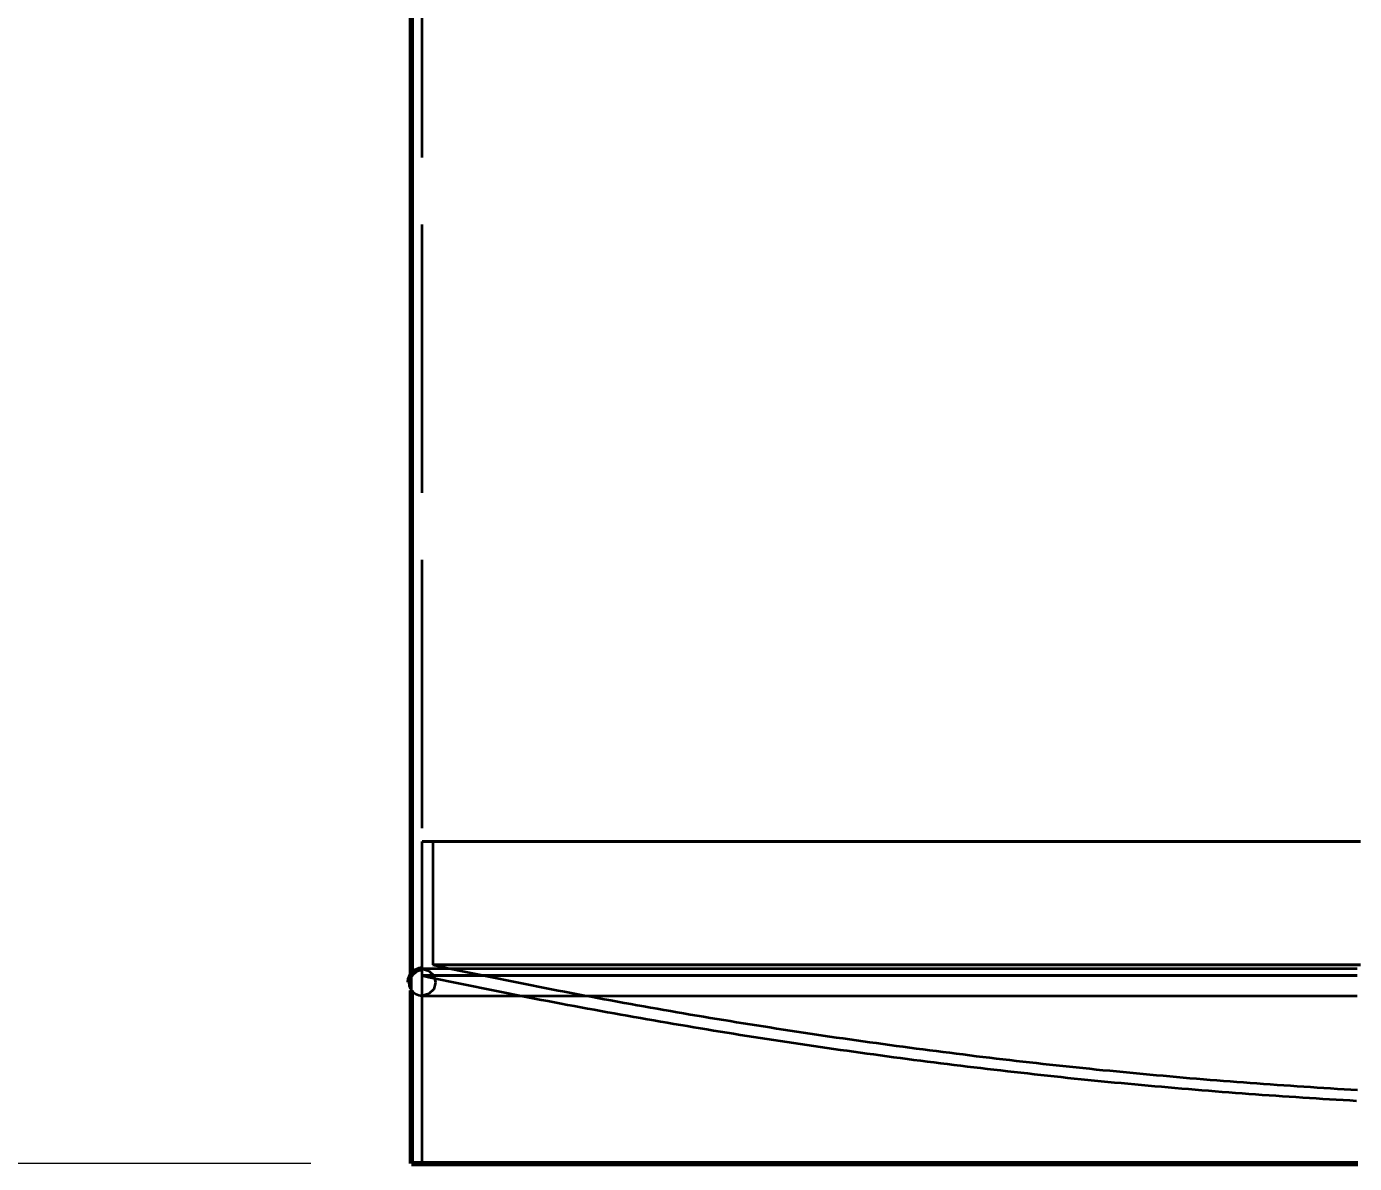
# Model space of a CAD drawing. Header units: millimetres. Extents: x 0 to 2208, y 0 to 420.
# Drawn here: x 79.28 to 99.06, y 123.34 to 140.29 of the extents above; entities that cross this region are included whole.
import ezdxf

# ---------------------------------------------------------------- set-up
doc = ezdxf.new("R2010")
doc.units = ezdxf.units.MM
doc.linetypes.add('IRAM-E-TRAZOS', pattern=[5, 4, -1])
for name, color, linetype, lineweight in [('01-VISIBLE', 7, 'CONTINUOUS', 70), ('02-OCULTA', 4, 'IRAM-E-TRAZOS', 35), ('04-COTA', 3, 'CONTINUOUS', 18)]:
    doc.layers.add(name, color=color, linetype=linetype, lineweight=lineweight)
doc.styles.add('ISO3098', font='isocpeur.ttf')
doc.dimstyles.new('FLAMA-IRAM', dxfattribs={"dimtxt": 3.5, "dimasz": 3.5, "dimexe": 2, "dimexo": 1.5, "dimgap": 1, "dimtad": 1, "dimdec": 1, "dimtxsty": 'ISO3098', "dimblk": 'IRAM_FLECHA', "dimblk1": 'IRAM_FLECHA', "dimblk2": 'IRAM_FLECHA', "dimcen": 2.5, "dimclrd": 256, "dimclre": 256, "dimclrt": 256, "dimazin": 3, "dimtfac": 1, "dimtmove": 0, "dimatfit": 3, "dimlwd": 18, "dimlwe": 18})

# ---------------------------------------------------------------- blocks, each defined once
blk = doc.blocks.new('IRAM_FLECHA')
blk.add_solid([(0, 0), (-1, 0.125), (-1, -0.125)])

msp = doc.modelspace()

# ---------------------------------------------------------------- linework, layer by layer
at = {"layer": '01-VISIBLE'}
for p, q in [((85.013, 126.155), (85.013, 145.702)), ((85.013, 123.335), (85.013, 125.915))]:
    msp.add_line(p, q, dxfattribs=at)
for points in [[(85.173, 126.235), (85.121, 126.228), (85.073, 126.208), (85.032, 126.177), (85, 126.135), (84.98, 126.087), (84.973, 126.035)], [(85.013, 123.335), (85.113, 123.335), (85.213, 123.335), (85.313, 123.335), (85.413, 123.335), (85.513, 123.335), (85.613, 123.335), (85.713, 123.335), (85.813, 123.335), (85.913, 123.335), (86.013, 123.335), (86.113, 123.335), (86.213, 123.335), (86.313, 123.335), (86.413, 123.335), (86.513, 123.335), (86.613, 123.335), (86.713, 123.335), (86.813, 123.335), (86.913, 123.335), (87.013, 123.335), (87.113, 123.335), (87.213, 123.335), (87.313, 123.335), (87.413, 123.335), (87.513, 123.335), (87.613, 123.335), (87.713, 123.335), (87.813, 123.335), (87.913, 123.335), (88.013, 123.335), (88.113, 123.335), (88.213, 123.335), (88.313, 123.335), (88.413, 123.335), (88.513, 123.335), (88.613, 123.335), (88.713, 123.335), (88.813, 123.335), (88.913, 123.335), (89.013, 123.335), (89.113, 123.335), (89.213, 123.335), (89.313, 123.335), (89.413, 123.335), (89.513, 123.335), (89.613, 123.335), (89.713, 123.335), (89.813, 123.335), (89.913, 123.335), (90.013, 123.335), (90.113, 123.335), (90.213, 123.335), (90.313, 123.335), (90.413, 123.335), (90.513, 123.335), (90.613, 123.335), (90.713, 123.335), (90.813, 123.335), (90.913, 123.335), (91.013, 123.335), (91.113, 123.335), (91.213, 123.335), (91.313, 123.335), (91.413, 123.335), (91.513, 123.335), (91.613, 123.335), (91.713, 123.335), (91.813, 123.335), (91.913, 123.335), (92.013, 123.335), (92.113, 123.335), (92.213, 123.335), (92.313, 123.335), (92.413, 123.335), (92.513, 123.335), (92.613, 123.335), (92.713, 123.335), (92.813, 123.335), (92.913, 123.335), (93.013, 123.335), (93.113, 123.335), (93.213, 123.335), (93.313, 123.335), (93.413, 123.335), (93.513, 123.335), (93.613, 123.335), (93.713, 123.335), (93.813, 123.335), (93.913, 123.335), (94.013, 123.335), (94.113, 123.335), (94.213, 123.335), (94.313, 123.335), (94.413, 123.335), (94.513, 123.335), (94.613, 123.335), (94.713, 123.335), (94.813, 123.335), (94.913, 123.335), (95.013, 123.335), (95.113, 123.335), (95.213, 123.335), (95.313, 123.335), (95.413, 123.335), (95.513, 123.335), (95.613, 123.335), (95.713, 123.335), (95.813, 123.335), (95.913, 123.335), (96.013, 123.335), (96.113, 123.335), (96.213, 123.335), (96.313, 123.335), (96.413, 123.335), (96.513, 123.335), (96.613, 123.335), (96.713, 123.335), (96.813, 123.335), (96.913, 123.335), (97.013, 123.335), (97.113, 123.335), (97.213, 123.335), (97.313, 123.335), (97.413, 123.335), (97.513, 123.335), (97.613, 123.335), (97.713, 123.335), (97.813, 123.335), (97.913, 123.335), (98.013, 123.335), (98.113, 123.335), (98.213, 123.335), (98.313, 123.335), (98.413, 123.335), (98.513, 123.335), (98.613, 123.335), (98.713, 123.335), (98.813, 123.335), (98.913, 123.335), (99.013, 123.335), (99.113, 123.335)]]:
    msp.add_lwpolyline(points, dxfattribs=at)
at = {"layer": '02-OCULTA'}
for p, q in [((85.173, 123.335), (85.173, 217.535)), ((85.173, 126.135), (85.173, 128.135)), ((85.333, 128.135), (85.333, 126.295)), ((85.013, 125.915), (85.013, 126.155))]:
    msp.add_line(p, q, dxfattribs=at)
for points in [[(99.103, 128.135), (99.002, 128.135), (98.902, 128.135), (98.802, 128.135), (98.702, 128.135), (98.602, 128.135), (98.501, 128.135), (98.401, 128.135), (98.301, 128.135), (98.201, 128.135), (98.1, 128.135), (98, 128.135), (97.9, 128.135), (97.8, 128.135), (97.7, 128.135), (97.599, 128.135), (97.499, 128.135), (97.399, 128.135), (97.299, 128.135), (97.199, 128.135), (97.098, 128.135), (96.998, 128.135), (96.898, 128.135), (96.798, 128.135), (96.697, 128.135), (96.597, 128.135), (96.497, 128.135), (96.397, 128.135), (96.297, 128.135), (96.196, 128.135), (96.096, 128.135), (95.996, 128.135), (95.896, 128.135), (95.796, 128.135), (95.695, 128.135), (95.595, 128.135), (95.495, 128.135), (95.395, 128.135), (95.294, 128.135), (95.194, 128.135), (95.094, 128.135), (94.994, 128.135), (94.894, 128.135), (94.793, 128.135), (94.693, 128.135), (94.593, 128.135), (94.493, 128.135), (94.393, 128.135), (94.292, 128.135), (94.192, 128.135), (94.092, 128.135), (93.992, 128.135), (93.892, 128.135), (93.791, 128.135), (93.691, 128.135), (93.591, 128.135), (93.491, 128.135), (93.39, 128.135), (93.29, 128.135), (93.19, 128.135), (93.09, 128.135), (92.99, 128.135), (92.889, 128.135), (92.789, 128.135), (92.689, 128.135), (92.589, 128.135), (92.489, 128.135), (92.388, 128.135), (92.288, 128.135), (92.188, 128.135), (92.088, 128.135), (91.987, 128.135), (91.887, 128.135), (91.787, 128.135), (91.687, 128.135), (91.587, 128.135), (91.486, 128.135), (91.386, 128.135), (91.286, 128.135), (91.186, 128.135), (91.086, 128.135), (90.985, 128.135), (90.885, 128.135), (90.785, 128.135), (90.685, 128.135), (90.584, 128.135), (90.484, 128.135), (90.384, 128.135), (90.284, 128.135), (90.184, 128.135), (90.083, 128.135), (89.983, 128.135), (89.883, 128.135), (89.783, 128.135), (89.683, 128.135), (89.582, 128.135), (89.482, 128.135), (89.382, 128.135), (89.282, 128.135), (89.182, 128.135), (89.081, 128.135), (88.981, 128.135), (88.881, 128.135), (88.781, 128.135), (88.68, 128.135), (88.58, 128.135), (88.48, 128.135), (88.38, 128.135), (88.28, 128.135), (88.179, 128.135), (88.079, 128.135), (87.979, 128.135), (87.879, 128.135), (87.779, 128.135), (87.678, 128.135), (87.578, 128.135), (87.478, 128.135), (87.378, 128.135), (87.277, 128.135), (87.177, 128.135), (87.077, 128.135), (86.977, 128.135), (86.877, 128.135), (86.776, 128.135), (86.676, 128.135), (86.576, 128.135), (86.476, 128.135), (86.376, 128.135), (86.275, 128.135), (86.175, 128.135), (86.075, 128.135), (85.975, 128.135), (85.874, 128.135), (85.774, 128.135), (85.674, 128.135), (85.574, 128.135), (85.474, 128.135), (85.373, 128.135), (85.273, 128.135), (85.173, 128.135)], [(85.173, 128.135), (85.273, 128.135), (85.373, 128.135), (85.474, 128.135), (85.574, 128.135), (85.674, 128.135), (85.774, 128.135), (85.874, 128.135), (85.975, 128.135), (86.075, 128.135), (86.175, 128.135), (86.275, 128.135), (86.376, 128.135), (86.476, 128.135), (86.576, 128.135), (86.676, 128.135), (86.776, 128.135), (86.877, 128.135), (86.977, 128.135), (87.077, 128.135), (87.177, 128.135), (87.277, 128.135), (87.378, 128.135), (87.478, 128.135), (87.578, 128.135), (87.678, 128.135), (87.779, 128.135), (87.879, 128.135), (87.979, 128.135), (88.079, 128.135), (88.179, 128.135), (88.28, 128.135), (88.38, 128.135), (88.48, 128.135), (88.58, 128.135), (88.68, 128.135), (88.781, 128.135), (88.881, 128.135), (88.981, 128.135), (89.081, 128.135), (89.182, 128.135), (89.282, 128.135), (89.382, 128.135), (89.482, 128.135), (89.582, 128.135), (89.683, 128.135), (89.783, 128.135), (89.883, 128.135), (89.983, 128.135), (90.083, 128.135), (90.184, 128.135), (90.284, 128.135), (90.384, 128.135), (90.484, 128.135), (90.584, 128.135), (90.685, 128.135), (90.785, 128.135), (90.885, 128.135), (90.985, 128.135), (91.086, 128.135), (91.186, 128.135), (91.286, 128.135), (91.386, 128.135), (91.486, 128.135), (91.587, 128.135), (91.687, 128.135), (91.787, 128.135), (91.887, 128.135), (91.987, 128.135), (92.088, 128.135), (92.188, 128.135), (92.288, 128.135), (92.388, 128.135), (92.489, 128.135), (92.589, 128.135), (92.689, 128.135), (92.789, 128.135), (92.889, 128.135), (92.99, 128.135), (93.09, 128.135), (93.19, 128.135), (93.29, 128.135), (93.39, 128.135), (93.491, 128.135), (93.591, 128.135), (93.691, 128.135), (93.791, 128.135), (93.892, 128.135), (93.992, 128.135), (94.092, 128.135), (94.192, 128.135), (94.292, 128.135), (94.393, 128.135), (94.493, 128.135), (94.593, 128.135), (94.693, 128.135), (94.793, 128.135), (94.894, 128.135), (94.994, 128.135), (95.094, 128.135), (95.194, 128.135), (95.294, 128.135), (95.395, 128.135), (95.495, 128.135), (95.595, 128.135), (95.695, 128.135), (95.796, 128.135), (95.896, 128.135), (95.996, 128.135), (96.096, 128.135), (96.196, 128.135), (96.297, 128.135), (96.397, 128.135), (96.497, 128.135), (96.597, 128.135), (96.697, 128.135), (96.798, 128.135), (96.898, 128.135), (96.998, 128.135), (97.098, 128.135), (97.199, 128.135), (97.299, 128.135), (97.399, 128.135), (97.499, 128.135), (97.599, 128.135), (97.7, 128.135), (97.8, 128.135), (97.9, 128.135), (98, 128.135), (98.1, 128.135), (98.201, 128.135), (98.301, 128.135), (98.401, 128.135), (98.501, 128.135), (98.602, 128.135), (98.702, 128.135), (98.802, 128.135), (98.902, 128.135), (99.002, 128.135), (99.103, 128.135)], [(99.155, 128.135), (99.055, 128.135), (98.955, 128.135), (98.855, 128.135), (98.755, 128.135), (98.654, 128.135), (98.554, 128.135), (98.454, 128.135), (98.354, 128.135), (98.254, 128.135), (98.154, 128.135), (98.053, 128.135), (97.953, 128.135), (97.853, 128.135), (97.753, 128.135), (97.653, 128.135), (97.553, 128.135), (97.452, 128.135), (97.352, 128.135), (97.252, 128.135), (97.152, 128.135), (97.052, 128.135), (96.952, 128.135), (96.851, 128.135), (96.751, 128.135), (96.651, 128.135), (96.551, 128.135), (96.451, 128.135), (96.351, 128.135), (96.251, 128.135), (96.15, 128.135), (96.05, 128.135), (95.95, 128.135), (95.85, 128.135), (95.75, 128.135), (95.65, 128.135), (95.549, 128.135), (95.449, 128.135), (95.349, 128.135), (95.249, 128.135), (95.149, 128.135), (95.049, 128.135), (94.948, 128.135), (94.848, 128.135), (94.748, 128.135), (94.648, 128.135), (94.548, 128.135), (94.448, 128.135), (94.347, 128.135), (94.247, 128.135), (94.147, 128.135), (94.047, 128.135), (93.947, 128.135), (93.847, 128.135), (93.747, 128.135), (93.646, 128.135), (93.546, 128.135), (93.446, 128.135), (93.346, 128.135), (93.246, 128.135), (93.146, 128.135), (93.045, 128.135), (92.945, 128.135), (92.845, 128.135), (92.745, 128.135), (92.645, 128.135), (92.545, 128.135), (92.444, 128.135), (92.344, 128.135), (92.244, 128.135), (92.144, 128.135), (92.044, 128.135), (91.944, 128.135), (91.843, 128.135), (91.743, 128.135), (91.643, 128.135), (91.543, 128.135), (91.443, 128.135), (91.343, 128.135), (91.242, 128.135), (91.142, 128.135), (91.042, 128.135), (90.942, 128.135), (90.842, 128.135), (90.742, 128.135), (90.642, 128.135), (90.541, 128.135), (90.441, 128.135), (90.341, 128.135), (90.241, 128.135), (90.141, 128.135), (90.041, 128.135), (89.94, 128.135), (89.84, 128.135), (89.74, 128.135), (89.64, 128.135), (89.54, 128.135), (89.44, 128.135), (89.339, 128.135), (89.239, 128.135), (89.139, 128.135), (89.039, 128.135), (88.939, 128.135), (88.839, 128.135), (88.738, 128.135), (88.638, 128.135), (88.538, 128.135), (88.438, 128.135), (88.338, 128.135), (88.238, 128.135), (88.138, 128.135), (88.037, 128.135), (87.937, 128.135), (87.837, 128.135), (87.737, 128.135), (87.637, 128.135), (87.537, 128.135), (87.436, 128.135), (87.336, 128.135), (87.236, 128.135), (87.136, 128.135), (87.036, 128.135), (86.936, 128.135), (86.835, 128.135), (86.735, 128.135), (86.635, 128.135), (86.535, 128.135), (86.435, 128.135), (86.335, 128.135), (86.234, 128.135), (86.134, 128.135), (86.034, 128.135), (85.934, 128.135), (85.834, 128.135), (85.734, 128.135), (85.633, 128.135), (85.533, 128.135), (85.433, 128.135), (85.333, 128.135)], [(85.333, 128.135), (85.433, 128.135), (85.533, 128.135), (85.633, 128.135), (85.734, 128.135), (85.834, 128.135), (85.934, 128.135), (86.034, 128.135), (86.134, 128.135), (86.234, 128.135), (86.335, 128.135), (86.435, 128.135), (86.535, 128.135), (86.635, 128.135), (86.735, 128.135), (86.835, 128.135), (86.936, 128.135), (87.036, 128.135), (87.136, 128.135), (87.236, 128.135), (87.336, 128.135), (87.436, 128.135), (87.537, 128.135), (87.637, 128.135), (87.737, 128.135), (87.837, 128.135), (87.937, 128.135), (88.037, 128.135), (88.138, 128.135), (88.238, 128.135), (88.338, 128.135), (88.438, 128.135), (88.538, 128.135), (88.638, 128.135), (88.738, 128.135), (88.839, 128.135), (88.939, 128.135), (89.039, 128.135), (89.139, 128.135), (89.239, 128.135), (89.339, 128.135), (89.44, 128.135), (89.54, 128.135), (89.64, 128.135), (89.74, 128.135), (89.84, 128.135), (89.94, 128.135), (90.041, 128.135), (90.141, 128.135), (90.241, 128.135), (90.341, 128.135), (90.441, 128.135), (90.541, 128.135), (90.642, 128.135), (90.742, 128.135), (90.842, 128.135), (90.942, 128.135), (91.042, 128.135), (91.142, 128.135), (91.242, 128.135), (91.343, 128.135), (91.443, 128.135), (91.543, 128.135), (91.643, 128.135), (91.743, 128.135), (91.843, 128.135), (91.944, 128.135), (92.044, 128.135), (92.144, 128.135), (92.244, 128.135), (92.344, 128.135), (92.444, 128.135), (92.545, 128.135), (92.645, 128.135), (92.745, 128.135), (92.845, 128.135), (92.945, 128.135), (93.045, 128.135), (93.146, 128.135), (93.246, 128.135), (93.346, 128.135), (93.446, 128.135), (93.546, 128.135), (93.646, 128.135), (93.747, 128.135), (93.847, 128.135), (93.947, 128.135), (94.047, 128.135), (94.147, 128.135), (94.247, 128.135), (94.347, 128.135), (94.448, 128.135), (94.548, 128.135), (94.648, 128.135), (94.748, 128.135), (94.848, 128.135), (94.948, 128.135), (95.049, 128.135), (95.149, 128.135), (95.249, 128.135), (95.349, 128.135), (95.449, 128.135), (95.549, 128.135), (95.65, 128.135), (95.75, 128.135), (95.85, 128.135), (95.95, 128.135), (96.05, 128.135), (96.15, 128.135), (96.251, 128.135), (96.351, 128.135), (96.451, 128.135), (96.551, 128.135), (96.651, 128.135), (96.751, 128.135), (96.851, 128.135), (96.952, 128.135), (97.052, 128.135), (97.152, 128.135), (97.252, 128.135), (97.352, 128.135), (97.452, 128.135), (97.553, 128.135), (97.653, 128.135), (97.753, 128.135), (97.853, 128.135), (97.953, 128.135), (98.053, 128.135), (98.154, 128.135), (98.254, 128.135), (98.354, 128.135), (98.454, 128.135), (98.554, 128.135), (98.654, 128.135), (98.755, 128.135), (98.855, 128.135), (98.955, 128.135), (99.055, 128.135), (99.155, 128.135)], [(99.155, 126.295), (99.055, 126.295), (98.955, 126.295), (98.855, 126.295), (98.755, 126.295), (98.654, 126.295), (98.554, 126.295), (98.454, 126.295), (98.354, 126.295), (98.254, 126.295), (98.154, 126.295), (98.053, 126.295), (97.953, 126.295), (97.853, 126.295), (97.753, 126.295), (97.653, 126.295), (97.553, 126.295), (97.452, 126.295), (97.352, 126.295), (97.252, 126.295), (97.152, 126.295), (97.052, 126.295), (96.952, 126.295), (96.851, 126.295), (96.751, 126.295), (96.651, 126.295), (96.551, 126.295), (96.451, 126.295), (96.351, 126.295), (96.251, 126.295), (96.15, 126.295), (96.05, 126.295), (95.95, 126.295), (95.85, 126.295), (95.75, 126.295), (95.65, 126.295), (95.549, 126.295), (95.449, 126.295), (95.349, 126.295), (95.249, 126.295), (95.149, 126.295), (95.049, 126.295), (94.948, 126.295), (94.848, 126.295), (94.748, 126.295), (94.648, 126.295), (94.548, 126.295), (94.448, 126.295), (94.347, 126.295), (94.247, 126.295), (94.147, 126.295), (94.047, 126.295), (93.947, 126.295), (93.847, 126.295), (93.747, 126.295), (93.646, 126.295), (93.546, 126.295), (93.446, 126.295), (93.346, 126.295), (93.246, 126.295), (93.146, 126.295), (93.045, 126.295), (92.945, 126.295), (92.845, 126.295), (92.745, 126.295), (92.645, 126.295), (92.545, 126.295), (92.444, 126.295), (92.344, 126.295), (92.244, 126.295), (92.144, 126.295), (92.044, 126.295), (91.944, 126.295), (91.843, 126.295), (91.743, 126.295), (91.643, 126.295), (91.543, 126.295), (91.443, 126.295), (91.343, 126.295), (91.242, 126.295), (91.142, 126.295), (91.042, 126.295), (90.942, 126.295), (90.842, 126.295), (90.742, 126.295), (90.642, 126.295), (90.541, 126.295), (90.441, 126.295), (90.341, 126.295), (90.241, 126.295), (90.141, 126.295), (90.041, 126.295), (89.94, 126.295), (89.84, 126.295), (89.74, 126.295), (89.64, 126.295), (89.54, 126.295), (89.44, 126.295), (89.339, 126.295), (89.239, 126.295), (89.139, 126.295), (89.039, 126.295), (88.939, 126.295), (88.839, 126.295), (88.738, 126.295), (88.638, 126.295), (88.538, 126.295), (88.438, 126.295), (88.338, 126.295), (88.238, 126.295), (88.138, 126.295), (88.037, 126.295), (87.937, 126.295), (87.837, 126.295), (87.737, 126.295), (87.637, 126.295), (87.537, 126.295), (87.436, 126.295), (87.336, 126.295), (87.236, 126.295), (87.136, 126.295), (87.036, 126.295), (86.936, 126.295), (86.835, 126.295), (86.735, 126.295), (86.635, 126.295), (86.535, 126.295), (86.435, 126.295), (86.335, 126.295), (86.234, 126.295), (86.134, 126.295), (86.034, 126.295), (85.934, 126.295), (85.834, 126.295), (85.734, 126.295), (85.633, 126.295), (85.533, 126.295), (85.433, 126.295), (85.333, 126.295)], [(85.333, 126.295), (85.433, 126.295), (85.533, 126.295), (85.633, 126.295), (85.734, 126.295), (85.834, 126.295), (85.934, 126.295), (86.034, 126.295), (86.134, 126.295), (86.234, 126.295), (86.335, 126.295), (86.435, 126.295), (86.535, 126.295), (86.635, 126.295), (86.735, 126.295), (86.835, 126.295), (86.936, 126.295), (87.036, 126.295), (87.136, 126.295), (87.236, 126.295), (87.336, 126.295), (87.436, 126.295), (87.537, 126.295), (87.637, 126.295), (87.737, 126.295), (87.837, 126.295), (87.937, 126.295), (88.037, 126.295), (88.138, 126.295), (88.238, 126.295), (88.338, 126.295), (88.438, 126.295), (88.538, 126.295), (88.638, 126.295), (88.738, 126.295), (88.839, 126.295), (88.939, 126.295), (89.039, 126.295), (89.139, 126.295), (89.239, 126.295), (89.339, 126.295), (89.44, 126.295), (89.54, 126.295), (89.64, 126.295), (89.74, 126.295), (89.84, 126.295), (89.94, 126.295), (90.041, 126.295), (90.141, 126.295), (90.241, 126.295), (90.341, 126.295), (90.441, 126.295), (90.541, 126.295), (90.642, 126.295), (90.742, 126.295), (90.842, 126.295), (90.942, 126.295), (91.042, 126.295), (91.142, 126.295), (91.242, 126.295), (91.343, 126.295), (91.443, 126.295), (91.543, 126.295), (91.643, 126.295), (91.743, 126.295), (91.843, 126.295), (91.944, 126.295), (92.044, 126.295), (92.144, 126.295), (92.244, 126.295), (92.344, 126.295), (92.444, 126.295), (92.545, 126.295), (92.645, 126.295), (92.745, 126.295), (92.845, 126.295), (92.945, 126.295), (93.045, 126.295), (93.146, 126.295), (93.246, 126.295), (93.346, 126.295), (93.446, 126.295), (93.546, 126.295), (93.646, 126.295), (93.747, 126.295), (93.847, 126.295), (93.947, 126.295), (94.047, 126.295), (94.147, 126.295), (94.247, 126.295), (94.347, 126.295), (94.448, 126.295), (94.548, 126.295), (94.648, 126.295), (94.748, 126.295), (94.848, 126.295), (94.948, 126.295), (95.049, 126.295), (95.149, 126.295), (95.249, 126.295), (95.349, 126.295), (95.449, 126.295), (95.549, 126.295), (95.65, 126.295), (95.75, 126.295), (95.85, 126.295), (95.95, 126.295), (96.05, 126.295), (96.15, 126.295), (96.251, 126.295), (96.351, 126.295), (96.451, 126.295), (96.551, 126.295), (96.651, 126.295), (96.751, 126.295), (96.851, 126.295), (96.952, 126.295), (97.052, 126.295), (97.152, 126.295), (97.252, 126.295), (97.352, 126.295), (97.452, 126.295), (97.553, 126.295), (97.653, 126.295), (97.753, 126.295), (97.853, 126.295), (97.953, 126.295), (98.053, 126.295), (98.154, 126.295), (98.254, 126.295), (98.354, 126.295), (98.454, 126.295), (98.554, 126.295), (98.654, 126.295), (98.755, 126.295), (98.855, 126.295), (98.955, 126.295), (99.055, 126.295), (99.155, 126.295)], [(85.333, 126.295), (85.431, 126.274), (85.529, 126.253), (85.627, 126.233), (85.725, 126.212), (85.823, 126.192), (85.921, 126.171), (86.019, 126.151), (86.117, 126.131), (86.215, 126.111), (86.313, 126.091), (86.411, 126.071), (86.509, 126.051), (86.608, 126.031), (86.706, 126.012), (86.804, 125.993), (86.902, 125.973), (87, 125.954), (87.099, 125.935), (87.197, 125.916), (87.295, 125.897), (87.394, 125.878), (87.492, 125.86), (87.59, 125.841), (87.689, 125.822), (87.787, 125.804), (87.886, 125.786), (87.984, 125.768), (88.083, 125.75), (88.181, 125.732), (88.28, 125.714), (88.378, 125.696), (88.477, 125.679), (88.575, 125.661), (88.674, 125.644), (88.772, 125.626), (88.871, 125.609), (88.97, 125.592), (89.068, 125.575), (89.167, 125.558), (89.266, 125.542), (89.365, 125.525), (89.463, 125.508), (89.562, 125.492), (89.661, 125.476), (89.76, 125.46), (89.858, 125.443), (89.957, 125.427), (90.056, 125.412), (90.155, 125.396), (90.254, 125.38), (90.353, 125.365), (90.452, 125.349), (90.551, 125.334), (90.65, 125.319), (90.749, 125.304), (90.848, 125.289), (90.947, 125.274), (91.046, 125.259), (91.145, 125.244), (91.244, 125.23), (91.343, 125.215), (91.442, 125.201), (91.541, 125.187), (91.64, 125.173), (91.739, 125.159), (91.838, 125.145), (91.937, 125.131), (92.037, 125.117), (92.136, 125.104), (92.235, 125.09), (92.334, 125.077), (92.433, 125.064), (92.533, 125.051), (92.632, 125.037), (92.731, 125.025), (92.831, 125.012), (92.93, 124.999), (93.029, 124.987), (93.129, 124.974), (93.228, 124.962), (93.327, 124.95), (93.427, 124.937), (93.526, 124.925), (93.625, 124.914), (93.725, 124.902), (93.824, 124.89), (93.924, 124.879), (94.023, 124.867), (94.123, 124.856), (94.222, 124.845), (94.322, 124.833), (94.421, 124.822), (94.521, 124.812), (94.62, 124.801), (94.72, 124.79), (94.819, 124.78), (94.919, 124.769), (95.018, 124.759), (95.118, 124.749), (95.218, 124.738), (95.317, 124.728), (95.417, 124.719), (95.517, 124.709), (95.616, 124.699), (95.716, 124.69), (95.816, 124.68), (95.915, 124.671), (96.015, 124.662), (96.115, 124.653), (96.214, 124.644), (96.314, 124.635), (96.414, 124.626), (96.514, 124.617), (96.613, 124.609), (96.713, 124.601), (96.813, 124.592), (96.913, 124.584), (97.012, 124.576), (97.112, 124.568), (97.212, 124.56), (97.312, 124.552), (97.412, 124.545), (97.511, 124.537), (97.611, 124.53), (97.711, 124.523), (97.811, 124.516), (97.911, 124.509), (98.011, 124.502), (98.111, 124.495), (98.211, 124.488), (98.31, 124.481), (98.41, 124.475), (98.51, 124.469), (98.61, 124.462), (98.71, 124.456), (98.81, 124.45), (98.91, 124.444), (99.01, 124.439), (99.11, 124.433)], [(99.103, 126.235), (99.002, 126.235), (98.902, 126.235), (98.802, 126.235), (98.702, 126.235), (98.602, 126.235), (98.501, 126.235), (98.401, 126.235), (98.301, 126.235), (98.201, 126.235), (98.1, 126.235), (98, 126.235), (97.9, 126.235), (97.8, 126.235), (97.7, 126.235), (97.599, 126.235), (97.499, 126.235), (97.399, 126.235), (97.299, 126.235), (97.199, 126.235), (97.098, 126.235), (96.998, 126.235), (96.898, 126.235), (96.798, 126.235), (96.697, 126.235), (96.597, 126.235), (96.497, 126.235), (96.397, 126.235), (96.297, 126.235), (96.196, 126.235), (96.096, 126.235), (95.996, 126.235), (95.896, 126.235), (95.796, 126.235), (95.695, 126.235), (95.595, 126.235), (95.495, 126.235), (95.395, 126.235), (95.294, 126.235), (95.194, 126.235), (95.094, 126.235), (94.994, 126.235), (94.894, 126.235), (94.793, 126.235), (94.693, 126.235), (94.593, 126.235), (94.493, 126.235), (94.393, 126.235), (94.292, 126.235), (94.192, 126.235), (94.092, 126.235), (93.992, 126.235), (93.892, 126.235), (93.791, 126.235), (93.691, 126.235), (93.591, 126.235), (93.491, 126.235), (93.39, 126.235), (93.29, 126.235), (93.19, 126.235), (93.09, 126.235), (92.99, 126.235), (92.889, 126.235), (92.789, 126.235), (92.689, 126.235), (92.589, 126.235), (92.489, 126.235), (92.388, 126.235), (92.288, 126.235), (92.188, 126.235), (92.088, 126.235), (91.987, 126.235), (91.887, 126.235), (91.787, 126.235), (91.687, 126.235), (91.587, 126.235), (91.486, 126.235), (91.386, 126.235), (91.286, 126.235), (91.186, 126.235), (91.086, 126.235), (90.985, 126.235), (90.885, 126.235), (90.785, 126.235), (90.685, 126.235), (90.584, 126.235), (90.484, 126.235), (90.384, 126.235), (90.284, 126.235), (90.184, 126.235), (90.083, 126.235), (89.983, 126.235), (89.883, 126.235), (89.783, 126.235), (89.683, 126.235), (89.582, 126.235), (89.482, 126.235), (89.382, 126.235), (89.282, 126.235), (89.182, 126.235), (89.081, 126.235), (88.981, 126.235), (88.881, 126.235), (88.781, 126.235), (88.68, 126.235), (88.58, 126.235), (88.48, 126.235), (88.38, 126.235), (88.28, 126.235), (88.179, 126.235), (88.079, 126.235), (87.979, 126.235), (87.879, 126.235), (87.779, 126.235), (87.678, 126.235), (87.578, 126.235), (87.478, 126.235), (87.378, 126.235), (87.277, 126.235), (87.177, 126.235), (87.077, 126.235), (86.977, 126.235), (86.877, 126.235), (86.776, 126.235), (86.676, 126.235), (86.576, 126.235), (86.476, 126.235), (86.376, 126.235), (86.275, 126.235), (86.175, 126.235), (86.075, 126.235), (85.975, 126.235), (85.874, 126.235), (85.774, 126.235), (85.674, 126.235), (85.574, 126.235), (85.474, 126.235), (85.373, 126.235), (85.273, 126.235), (85.173, 126.235)], [(99.103, 126.235), (99.002, 126.235), (98.902, 126.235), (98.802, 126.235), (98.702, 126.235), (98.602, 126.235), (98.501, 126.235), (98.401, 126.235), (98.301, 126.235), (98.201, 126.235), (98.1, 126.235), (98, 126.235), (97.9, 126.235), (97.8, 126.235), (97.7, 126.235), (97.599, 126.235), (97.499, 126.235), (97.399, 126.235), (97.299, 126.235), (97.199, 126.235), (97.098, 126.235), (96.998, 126.235), (96.898, 126.235), (96.798, 126.235), (96.697, 126.235), (96.597, 126.235), (96.497, 126.235), (96.397, 126.235), (96.297, 126.235), (96.196, 126.235), (96.096, 126.235), (95.996, 126.235), (95.896, 126.235), (95.796, 126.235), (95.695, 126.235), (95.595, 126.235), (95.495, 126.235), (95.395, 126.235), (95.294, 126.235), (95.194, 126.235), (95.094, 126.235), (94.994, 126.235), (94.894, 126.235), (94.793, 126.235), (94.693, 126.235), (94.593, 126.235), (94.493, 126.235), (94.393, 126.235), (94.292, 126.235), (94.192, 126.235), (94.092, 126.235), (93.992, 126.235), (93.892, 126.235), (93.791, 126.235), (93.691, 126.235), (93.591, 126.235), (93.491, 126.235), (93.39, 126.235), (93.29, 126.235), (93.19, 126.235), (93.09, 126.235), (92.99, 126.235), (92.889, 126.235), (92.789, 126.235), (92.689, 126.235), (92.589, 126.235), (92.489, 126.235), (92.388, 126.235), (92.288, 126.235), (92.188, 126.235), (92.088, 126.235), (91.987, 126.235), (91.887, 126.235), (91.787, 126.235), (91.687, 126.235), (91.587, 126.235), (91.486, 126.235), (91.386, 126.235), (91.286, 126.235), (91.186, 126.235), (91.086, 126.235), (90.985, 126.235), (90.885, 126.235), (90.785, 126.235), (90.685, 126.235), (90.584, 126.235), (90.484, 126.235), (90.384, 126.235), (90.284, 126.235), (90.184, 126.235), (90.083, 126.235), (89.983, 126.235), (89.883, 126.235), (89.783, 126.235), (89.683, 126.235), (89.582, 126.235), (89.482, 126.235), (89.382, 126.235), (89.282, 126.235), (89.182, 126.235), (89.081, 126.235), (88.981, 126.235), (88.881, 126.235), (88.781, 126.235), (88.68, 126.235), (88.58, 126.235), (88.48, 126.235), (88.38, 126.235), (88.28, 126.235), (88.179, 126.235), (88.079, 126.235), (87.979, 126.235), (87.879, 126.235), (87.779, 126.235), (87.678, 126.235), (87.578, 126.235), (87.478, 126.235), (87.378, 126.235), (87.277, 126.235), (87.177, 126.235), (87.077, 126.235), (86.977, 126.235), (86.877, 126.235), (86.776, 126.235), (86.676, 126.235), (86.576, 126.235), (86.476, 126.235), (86.376, 126.235), (86.275, 126.235), (86.175, 126.235), (86.075, 126.235), (85.975, 126.235), (85.874, 126.235), (85.774, 126.235), (85.674, 126.235), (85.574, 126.235), (85.474, 126.235), (85.373, 126.235), (85.273, 126.235), (85.173, 126.235)], [(85.173, 126.235), (85.273, 126.208), (85.346, 126.135), (85.373, 126.035), (85.346, 125.935), (85.273, 125.862), (85.173, 125.835)], [(99.103, 126.135), (99.002, 126.135), (98.902, 126.135), (98.802, 126.135), (98.702, 126.135), (98.602, 126.135), (98.501, 126.135), (98.401, 126.135), (98.301, 126.135), (98.201, 126.135), (98.1, 126.135), (98, 126.135), (97.9, 126.135), (97.8, 126.135), (97.7, 126.135), (97.599, 126.135), (97.499, 126.135), (97.399, 126.135), (97.299, 126.135), (97.199, 126.135), (97.098, 126.135), (96.998, 126.135), (96.898, 126.135), (96.798, 126.135), (96.697, 126.135), (96.597, 126.135), (96.497, 126.135), (96.397, 126.135), (96.297, 126.135), (96.196, 126.135), (96.096, 126.135), (95.996, 126.135), (95.896, 126.135), (95.796, 126.135), (95.695, 126.135), (95.595, 126.135), (95.495, 126.135), (95.395, 126.135), (95.294, 126.135), (95.194, 126.135), (95.094, 126.135), (94.994, 126.135), (94.894, 126.135), (94.793, 126.135), (94.693, 126.135), (94.593, 126.135), (94.493, 126.135), (94.393, 126.135), (94.292, 126.135), (94.192, 126.135), (94.092, 126.135), (93.992, 126.135), (93.892, 126.135), (93.791, 126.135), (93.691, 126.135), (93.591, 126.135), (93.491, 126.135), (93.39, 126.135), (93.29, 126.135), (93.19, 126.135), (93.09, 126.135), (92.99, 126.135), (92.889, 126.135), (92.789, 126.135), (92.689, 126.135), (92.589, 126.135), (92.489, 126.135), (92.388, 126.135), (92.288, 126.135), (92.188, 126.135), (92.088, 126.135), (91.987, 126.135), (91.887, 126.135), (91.787, 126.135), (91.687, 126.135), (91.587, 126.135), (91.486, 126.135), (91.386, 126.135), (91.286, 126.135), (91.186, 126.135), (91.086, 126.135), (90.985, 126.135), (90.885, 126.135), (90.785, 126.135), (90.685, 126.135), (90.584, 126.135), (90.484, 126.135), (90.384, 126.135), (90.284, 126.135), (90.184, 126.135), (90.083, 126.135), (89.983, 126.135), (89.883, 126.135), (89.783, 126.135), (89.683, 126.135), (89.582, 126.135), (89.482, 126.135), (89.382, 126.135), (89.282, 126.135), (89.182, 126.135), (89.081, 126.135), (88.981, 126.135), (88.881, 126.135), (88.781, 126.135), (88.68, 126.135), (88.58, 126.135), (88.48, 126.135), (88.38, 126.135), (88.28, 126.135), (88.179, 126.135), (88.079, 126.135), (87.979, 126.135), (87.879, 126.135), (87.779, 126.135), (87.678, 126.135), (87.578, 126.135), (87.478, 126.135), (87.378, 126.135), (87.277, 126.135), (87.177, 126.135), (87.077, 126.135), (86.977, 126.135), (86.877, 126.135), (86.776, 126.135), (86.676, 126.135), (86.576, 126.135), (86.476, 126.135), (86.376, 126.135), (86.275, 126.135), (86.175, 126.135), (86.075, 126.135), (85.975, 126.135), (85.874, 126.135), (85.774, 126.135), (85.674, 126.135), (85.574, 126.135), (85.474, 126.135), (85.373, 126.135), (85.273, 126.135), (85.173, 126.135)], [(85.173, 126.135), (85.273, 126.135), (85.373, 126.135), (85.474, 126.135), (85.574, 126.135), (85.674, 126.135), (85.774, 126.135), (85.874, 126.135), (85.975, 126.135), (86.075, 126.135), (86.175, 126.135), (86.275, 126.135), (86.376, 126.135), (86.476, 126.135), (86.576, 126.135), (86.676, 126.135), (86.776, 126.135), (86.877, 126.135), (86.977, 126.135), (87.077, 126.135), (87.177, 126.135), (87.277, 126.135), (87.378, 126.135), (87.478, 126.135), (87.578, 126.135), (87.678, 126.135), (87.779, 126.135), (87.879, 126.135), (87.979, 126.135), (88.079, 126.135), (88.179, 126.135), (88.28, 126.135), (88.38, 126.135), (88.48, 126.135), (88.58, 126.135), (88.68, 126.135), (88.781, 126.135), (88.881, 126.135), (88.981, 126.135), (89.081, 126.135), (89.182, 126.135), (89.282, 126.135), (89.382, 126.135), (89.482, 126.135), (89.582, 126.135), (89.683, 126.135), (89.783, 126.135), (89.883, 126.135), (89.983, 126.135), (90.083, 126.135), (90.184, 126.135), (90.284, 126.135), (90.384, 126.135), (90.484, 126.135), (90.584, 126.135), (90.685, 126.135), (90.785, 126.135), (90.885, 126.135), (90.985, 126.135), (91.086, 126.135), (91.186, 126.135), (91.286, 126.135), (91.386, 126.135), (91.486, 126.135), (91.587, 126.135), (91.687, 126.135), (91.787, 126.135), (91.887, 126.135), (91.987, 126.135), (92.088, 126.135), (92.188, 126.135), (92.288, 126.135), (92.388, 126.135), (92.489, 126.135), (92.589, 126.135), (92.689, 126.135), (92.789, 126.135), (92.889, 126.135), (92.99, 126.135), (93.09, 126.135), (93.19, 126.135), (93.29, 126.135), (93.39, 126.135), (93.491, 126.135), (93.591, 126.135), (93.691, 126.135), (93.791, 126.135), (93.892, 126.135), (93.992, 126.135), (94.092, 126.135), (94.192, 126.135), (94.292, 126.135), (94.393, 126.135), (94.493, 126.135), (94.593, 126.135), (94.693, 126.135), (94.793, 126.135), (94.894, 126.135), (94.994, 126.135), (95.094, 126.135), (95.194, 126.135), (95.294, 126.135), (95.395, 126.135), (95.495, 126.135), (95.595, 126.135), (95.695, 126.135), (95.796, 126.135), (95.896, 126.135), (95.996, 126.135), (96.096, 126.135), (96.196, 126.135), (96.297, 126.135), (96.397, 126.135), (96.497, 126.135), (96.597, 126.135), (96.697, 126.135), (96.798, 126.135), (96.898, 126.135), (96.998, 126.135), (97.098, 126.135), (97.199, 126.135), (97.299, 126.135), (97.399, 126.135), (97.499, 126.135), (97.599, 126.135), (97.7, 126.135), (97.8, 126.135), (97.9, 126.135), (98, 126.135), (98.1, 126.135), (98.201, 126.135), (98.301, 126.135), (98.401, 126.135), (98.501, 126.135), (98.602, 126.135), (98.702, 126.135), (98.802, 126.135), (98.902, 126.135), (99.002, 126.135), (99.103, 126.135)], [(85.173, 126.135), (85.271, 126.114), (85.37, 126.094), (85.468, 126.073), (85.566, 126.053), (85.664, 126.032), (85.763, 126.012), (85.861, 125.992), (85.96, 125.972), (86.058, 125.952), (86.156, 125.932), (86.255, 125.912), (86.353, 125.892), (86.452, 125.873), (86.55, 125.853), (86.649, 125.834), (86.748, 125.815), (86.846, 125.796), (86.945, 125.777), (87.043, 125.758), (87.142, 125.739), (87.241, 125.72), (87.339, 125.702), (87.438, 125.683), (87.537, 125.665), (87.636, 125.646), (87.734, 125.628), (87.833, 125.61), (87.932, 125.592), (88.031, 125.574), (88.13, 125.557), (88.228, 125.539), (88.327, 125.521), (88.426, 125.504), (88.525, 125.487), (88.624, 125.469), (88.723, 125.452), (88.822, 125.435), (88.921, 125.418), (89.02, 125.402), (89.119, 125.385), (89.218, 125.368), (89.317, 125.352), (89.416, 125.336), (89.515, 125.319), (89.615, 125.303), (89.714, 125.287), (89.813, 125.271), (89.912, 125.255), (90.011, 125.24), (90.11, 125.224), (90.21, 125.209), (90.309, 125.193), (90.408, 125.178), (90.507, 125.163), (90.607, 125.148), (90.706, 125.133), (90.805, 125.118), (90.905, 125.103), (91.004, 125.089), (91.103, 125.074), (91.203, 125.06), (91.302, 125.045), (91.402, 125.031), (91.501, 125.017), (91.6, 125.003), (91.7, 124.989), (91.799, 124.976), (91.899, 124.962), (91.998, 124.948), (92.098, 124.935), (92.197, 124.922), (92.297, 124.909), (92.397, 124.895), (92.496, 124.882), (92.596, 124.87), (92.695, 124.857), (92.795, 124.844), (92.895, 124.832), (92.994, 124.819), (93.094, 124.807), (93.194, 124.795), (93.293, 124.783), (93.393, 124.771), (93.493, 124.759), (93.593, 124.747), (93.692, 124.735), (93.792, 124.724), (93.892, 124.712), (93.992, 124.701), (94.091, 124.69), (94.191, 124.679), (94.291, 124.668), (94.391, 124.657), (94.491, 124.646), (94.591, 124.635), (94.69, 124.625), (94.79, 124.614), (94.89, 124.604), (94.99, 124.594), (95.09, 124.584), (95.19, 124.574), (95.29, 124.564), (95.39, 124.554), (95.49, 124.544), (95.59, 124.535), (95.69, 124.525), (95.79, 124.516), (95.89, 124.507), (95.99, 124.498), (96.09, 124.489), (96.19, 124.48), (96.29, 124.471), (96.39, 124.463), (96.49, 124.454), (96.59, 124.446), (96.69, 124.437), (96.79, 124.429), (96.89, 124.421), (96.99, 124.413), (97.091, 124.405), (97.191, 124.397), (97.291, 124.39), (97.391, 124.382), (97.491, 124.375), (97.591, 124.367), (97.691, 124.36), (97.792, 124.353), (97.892, 124.346), (97.992, 124.339), (98.092, 124.333), (98.192, 124.326), (98.293, 124.319), (98.393, 124.313), (98.493, 124.307), (98.593, 124.301), (98.694, 124.295), (98.794, 124.289), (98.894, 124.283), (98.994, 124.277), (99.095, 124.271)], [(84.973, 126.035), (84.98, 125.983), (85, 125.935), (85.032, 125.894), (85.073, 125.862), (85.121, 125.842), (85.173, 125.835)], [(85.173, 125.835), (85.273, 125.835), (85.373, 125.835), (85.474, 125.835), (85.574, 125.835), (85.674, 125.835), (85.774, 125.835), (85.874, 125.835), (85.975, 125.835), (86.075, 125.835), (86.175, 125.835), (86.275, 125.835), (86.376, 125.835), (86.476, 125.835), (86.576, 125.835), (86.676, 125.835), (86.776, 125.835), (86.877, 125.835), (86.977, 125.835), (87.077, 125.835), (87.177, 125.835), (87.277, 125.835), (87.378, 125.835), (87.478, 125.835), (87.578, 125.835), (87.678, 125.835), (87.779, 125.835), (87.879, 125.835), (87.979, 125.835), (88.079, 125.835), (88.179, 125.835), (88.28, 125.835), (88.38, 125.835), (88.48, 125.835), (88.58, 125.835), (88.68, 125.835), (88.781, 125.835), (88.881, 125.835), (88.981, 125.835), (89.081, 125.835), (89.182, 125.835), (89.282, 125.835), (89.382, 125.835), (89.482, 125.835), (89.582, 125.835), (89.683, 125.835), (89.783, 125.835), (89.883, 125.835), (89.983, 125.835), (90.083, 125.835), (90.184, 125.835), (90.284, 125.835), (90.384, 125.835), (90.484, 125.835), (90.584, 125.835), (90.685, 125.835), (90.785, 125.835), (90.885, 125.835), (90.985, 125.835), (91.086, 125.835), (91.186, 125.835), (91.286, 125.835), (91.386, 125.835), (91.486, 125.835), (91.587, 125.835), (91.687, 125.835), (91.787, 125.835), (91.887, 125.835), (91.987, 125.835), (92.088, 125.835), (92.188, 125.835), (92.288, 125.835), (92.388, 125.835), (92.489, 125.835), (92.589, 125.835), (92.689, 125.835), (92.789, 125.835), (92.889, 125.835), (92.99, 125.835), (93.09, 125.835), (93.19, 125.835), (93.29, 125.835), (93.39, 125.835), (93.491, 125.835), (93.591, 125.835), (93.691, 125.835), (93.791, 125.835), (93.892, 125.835), (93.992, 125.835), (94.092, 125.835), (94.192, 125.835), (94.292, 125.835), (94.393, 125.835), (94.493, 125.835), (94.593, 125.835), (94.693, 125.835), (94.793, 125.835), (94.894, 125.835), (94.994, 125.835), (95.094, 125.835), (95.194, 125.835), (95.294, 125.835), (95.395, 125.835), (95.495, 125.835), (95.595, 125.835), (95.695, 125.835), (95.796, 125.835), (95.896, 125.835), (95.996, 125.835), (96.096, 125.835), (96.196, 125.835), (96.297, 125.835), (96.397, 125.835), (96.497, 125.835), (96.597, 125.835), (96.697, 125.835), (96.798, 125.835), (96.898, 125.835), (96.998, 125.835), (97.098, 125.835), (97.199, 125.835), (97.299, 125.835), (97.399, 125.835), (97.499, 125.835), (97.599, 125.835), (97.7, 125.835), (97.8, 125.835), (97.9, 125.835), (98, 125.835), (98.1, 125.835), (98.201, 125.835), (98.301, 125.835), (98.401, 125.835), (98.501, 125.835), (98.602, 125.835), (98.702, 125.835), (98.802, 125.835), (98.902, 125.835), (99.002, 125.835), (99.103, 125.835)], [(85.173, 125.835), (85.273, 125.835), (85.373, 125.835), (85.474, 125.835), (85.574, 125.835), (85.674, 125.835), (85.774, 125.835), (85.874, 125.835), (85.975, 125.835), (86.075, 125.835), (86.175, 125.835), (86.275, 125.835), (86.375, 125.835), (86.476, 125.835), (86.576, 125.835), (86.676, 125.835), (86.776, 125.835), (86.877, 125.835), (86.977, 125.835), (87.077, 125.835), (87.177, 125.835), (87.277, 125.835), (87.378, 125.835), (87.478, 125.835), (87.578, 125.835), (87.678, 125.835), (87.778, 125.835), (87.879, 125.835), (87.979, 125.835), (88.079, 125.835), (88.179, 125.835), (88.28, 125.835), (88.38, 125.835), (88.48, 125.835), (88.58, 125.835), (88.68, 125.835), (88.781, 125.835), (88.881, 125.835), (88.981, 125.835), (89.081, 125.835), (89.182, 125.835), (89.282, 125.835), (89.382, 125.835), (89.482, 125.835), (89.582, 125.835), (89.683, 125.835), (89.783, 125.835), (89.883, 125.835), (89.983, 125.835), (90.083, 125.835), (90.184, 125.835), (90.284, 125.835), (90.384, 125.835), (90.484, 125.835), (90.584, 125.835), (90.685, 125.835), (90.785, 125.835), (90.885, 125.835), (90.985, 125.835), (91.086, 125.835), (91.186, 125.835), (91.286, 125.835), (91.386, 125.835), (91.486, 125.835), (91.587, 125.835), (91.687, 125.835), (91.787, 125.835), (91.887, 125.835), (91.987, 125.835), (92.088, 125.835), (92.188, 125.835), (92.288, 125.835), (92.388, 125.835), (92.489, 125.835), (92.589, 125.835), (92.689, 125.835), (92.789, 125.835), (92.889, 125.835), (92.99, 125.835), (93.09, 125.835), (93.19, 125.835), (93.29, 125.835), (93.39, 125.835), (93.491, 125.835), (93.591, 125.835), (93.691, 125.835), (93.791, 125.835), (93.892, 125.835), (93.992, 125.835), (94.092, 125.835), (94.192, 125.835), (94.292, 125.835), (94.393, 125.835), (94.493, 125.835), (94.593, 125.835), (94.693, 125.835), (94.793, 125.835), (94.894, 125.835), (94.994, 125.835), (95.094, 125.835), (95.194, 125.835), (95.294, 125.835), (95.395, 125.835), (95.495, 125.835), (95.595, 125.835), (95.695, 125.835), (95.796, 125.835), (95.896, 125.835), (95.996, 125.835), (96.096, 125.835), (96.196, 125.835), (96.297, 125.835), (96.397, 125.835), (96.497, 125.835), (96.597, 125.835), (96.697, 125.835), (96.798, 125.835), (96.898, 125.835), (96.998, 125.835), (97.098, 125.835), (97.199, 125.835), (97.299, 125.835), (97.399, 125.835), (97.499, 125.835), (97.599, 125.835), (97.7, 125.835), (97.8, 125.835), (97.9, 125.835), (98, 125.835), (98.1, 125.835), (98.201, 125.835), (98.301, 125.835), (98.401, 125.835), (98.501, 125.835), (98.602, 125.835), (98.702, 125.835), (98.802, 125.835), (98.902, 125.835), (99.002, 125.835), (99.103, 125.835)], [(99.113, 123.335), (99.013, 123.335), (98.913, 123.335), (98.813, 123.335), (98.713, 123.335), (98.613, 123.335), (98.513, 123.335), (98.413, 123.335), (98.313, 123.335), (98.213, 123.335), (98.113, 123.335), (98.013, 123.335), (97.913, 123.335), (97.813, 123.335), (97.713, 123.335), (97.613, 123.335), (97.513, 123.335), (97.413, 123.335), (97.313, 123.335), (97.213, 123.335), (97.113, 123.335), (97.013, 123.335), (96.913, 123.335), (96.813, 123.335), (96.713, 123.335), (96.613, 123.335), (96.513, 123.335), (96.413, 123.335), (96.313, 123.335), (96.213, 123.335), (96.113, 123.335), (96.013, 123.335), (95.913, 123.335), (95.813, 123.335), (95.713, 123.335), (95.613, 123.335), (95.513, 123.335), (95.413, 123.335), (95.313, 123.335), (95.213, 123.335), (95.113, 123.335), (95.013, 123.335), (94.913, 123.335), (94.813, 123.335), (94.713, 123.335), (94.613, 123.335), (94.513, 123.335), (94.413, 123.335), (94.313, 123.335), (94.213, 123.335), (94.113, 123.335), (94.013, 123.335), (93.913, 123.335), (93.813, 123.335), (93.713, 123.335), (93.613, 123.335), (93.513, 123.335), (93.413, 123.335), (93.313, 123.335), (93.213, 123.335), (93.113, 123.335), (93.013, 123.335), (92.913, 123.335), (92.813, 123.335), (92.713, 123.335), (92.613, 123.335), (92.513, 123.335), (92.413, 123.335), (92.313, 123.335), (92.213, 123.335), (92.113, 123.335), (92.013, 123.335), (91.913, 123.335), (91.813, 123.335), (91.713, 123.335), (91.613, 123.335), (91.513, 123.335), (91.413, 123.335), (91.313, 123.335), (91.213, 123.335), (91.113, 123.335), (91.013, 123.335), (90.913, 123.335), (90.813, 123.335), (90.713, 123.335), (90.613, 123.335), (90.513, 123.335), (90.413, 123.335), (90.313, 123.335), (90.213, 123.335), (90.113, 123.335), (90.013, 123.335), (89.913, 123.335), (89.813, 123.335), (89.713, 123.335), (89.613, 123.335), (89.513, 123.335), (89.413, 123.335), (89.313, 123.335), (89.213, 123.335), (89.113, 123.335), (89.013, 123.335), (88.913, 123.335), (88.813, 123.335), (88.713, 123.335), (88.613, 123.335), (88.513, 123.335), (88.413, 123.335), (88.313, 123.335), (88.213, 123.335), (88.113, 123.335), (88.013, 123.335), (87.913, 123.335), (87.813, 123.335), (87.713, 123.335), (87.613, 123.335), (87.513, 123.335), (87.413, 123.335), (87.313, 123.335), (87.213, 123.335), (87.113, 123.335), (87.013, 123.335), (86.913, 123.335), (86.813, 123.335), (86.713, 123.335), (86.613, 123.335), (86.513, 123.335), (86.413, 123.335), (86.313, 123.335), (86.213, 123.335), (86.113, 123.335), (86.013, 123.335), (85.913, 123.335), (85.813, 123.335), (85.713, 123.335), (85.613, 123.335), (85.513, 123.335), (85.413, 123.335), (85.313, 123.335), (85.213, 123.335), (85.113, 123.335), (85.013, 123.335)], [(99.103, 123.335), (99.002, 123.335), (98.902, 123.335), (98.802, 123.335), (98.702, 123.335), (98.602, 123.335), (98.501, 123.335), (98.401, 123.335), (98.301, 123.335), (98.201, 123.335), (98.1, 123.335), (98, 123.335), (97.9, 123.335), (97.8, 123.335), (97.7, 123.335), (97.599, 123.335), (97.499, 123.335), (97.399, 123.335), (97.299, 123.335), (97.199, 123.335), (97.098, 123.335), (96.998, 123.335), (96.898, 123.335), (96.798, 123.335), (96.697, 123.335), (96.597, 123.335), (96.497, 123.335), (96.397, 123.335), (96.297, 123.335), (96.196, 123.335), (96.096, 123.335), (95.996, 123.335), (95.896, 123.335), (95.796, 123.335), (95.695, 123.335), (95.595, 123.335), (95.495, 123.335), (95.395, 123.335), (95.294, 123.335), (95.194, 123.335), (95.094, 123.335), (94.994, 123.335), (94.894, 123.335), (94.793, 123.335), (94.693, 123.335), (94.593, 123.335), (94.493, 123.335), (94.393, 123.335), (94.292, 123.335), (94.192, 123.335), (94.092, 123.335), (93.992, 123.335), (93.892, 123.335), (93.791, 123.335), (93.691, 123.335), (93.591, 123.335), (93.491, 123.335), (93.39, 123.335), (93.29, 123.335), (93.19, 123.335), (93.09, 123.335), (92.99, 123.335), (92.889, 123.335), (92.789, 123.335), (92.689, 123.335), (92.589, 123.335), (92.489, 123.335), (92.388, 123.335), (92.288, 123.335), (92.188, 123.335), (92.088, 123.335), (91.987, 123.335), (91.887, 123.335), (91.787, 123.335), (91.687, 123.335), (91.587, 123.335), (91.486, 123.335), (91.386, 123.335), (91.286, 123.335), (91.186, 123.335), (91.086, 123.335), (90.985, 123.335), (90.885, 123.335), (90.785, 123.335), (90.685, 123.335), (90.584, 123.335), (90.484, 123.335), (90.384, 123.335), (90.284, 123.335), (90.184, 123.335), (90.083, 123.335), (89.983, 123.335), (89.883, 123.335), (89.783, 123.335), (89.683, 123.335), (89.582, 123.335), (89.482, 123.335), (89.382, 123.335), (89.282, 123.335), (89.182, 123.335), (89.081, 123.335), (88.981, 123.335), (88.881, 123.335), (88.781, 123.335), (88.68, 123.335), (88.58, 123.335), (88.48, 123.335), (88.38, 123.335), (88.28, 123.335), (88.179, 123.335), (88.079, 123.335), (87.979, 123.335), (87.879, 123.335), (87.779, 123.335), (87.678, 123.335), (87.578, 123.335), (87.478, 123.335), (87.378, 123.335), (87.277, 123.335), (87.177, 123.335), (87.077, 123.335), (86.977, 123.335), (86.877, 123.335), (86.776, 123.335), (86.676, 123.335), (86.576, 123.335), (86.476, 123.335), (86.376, 123.335), (86.275, 123.335), (86.175, 123.335), (86.075, 123.335), (85.975, 123.335), (85.874, 123.335), (85.774, 123.335), (85.674, 123.335), (85.574, 123.335), (85.474, 123.335), (85.373, 123.335), (85.273, 123.335), (85.173, 123.335)], [(85.173, 123.335), (85.273, 123.335), (85.373, 123.335), (85.474, 123.335), (85.574, 123.335), (85.674, 123.335), (85.774, 123.335), (85.874, 123.335), (85.975, 123.335), (86.075, 123.335), (86.175, 123.335), (86.275, 123.335), (86.376, 123.335), (86.476, 123.335), (86.576, 123.335), (86.676, 123.335), (86.776, 123.335), (86.877, 123.335), (86.977, 123.335), (87.077, 123.335), (87.177, 123.335), (87.277, 123.335), (87.378, 123.335), (87.478, 123.335), (87.578, 123.335), (87.678, 123.335), (87.779, 123.335), (87.879, 123.335), (87.979, 123.335), (88.079, 123.335), (88.179, 123.335), (88.28, 123.335), (88.38, 123.335), (88.48, 123.335), (88.58, 123.335), (88.68, 123.335), (88.781, 123.335), (88.881, 123.335), (88.981, 123.335), (89.081, 123.335), (89.182, 123.335), (89.282, 123.335), (89.382, 123.335), (89.482, 123.335), (89.582, 123.335), (89.683, 123.335), (89.783, 123.335), (89.883, 123.335), (89.983, 123.335), (90.083, 123.335), (90.184, 123.335), (90.284, 123.335), (90.384, 123.335), (90.484, 123.335), (90.584, 123.335), (90.685, 123.335), (90.785, 123.335), (90.885, 123.335), (90.985, 123.335), (91.086, 123.335), (91.186, 123.335), (91.286, 123.335), (91.386, 123.335), (91.486, 123.335), (91.587, 123.335), (91.687, 123.335), (91.787, 123.335), (91.887, 123.335), (91.987, 123.335), (92.088, 123.335), (92.188, 123.335), (92.288, 123.335), (92.388, 123.335), (92.489, 123.335), (92.589, 123.335), (92.689, 123.335), (92.789, 123.335), (92.889, 123.335), (92.99, 123.335), (93.09, 123.335), (93.19, 123.335), (93.29, 123.335), (93.39, 123.335), (93.491, 123.335), (93.591, 123.335), (93.691, 123.335), (93.791, 123.335), (93.892, 123.335), (93.992, 123.335), (94.092, 123.335), (94.192, 123.335), (94.292, 123.335), (94.393, 123.335), (94.493, 123.335), (94.593, 123.335), (94.693, 123.335), (94.793, 123.335), (94.894, 123.335), (94.994, 123.335), (95.094, 123.335), (95.194, 123.335), (95.294, 123.335), (95.395, 123.335), (95.495, 123.335), (95.595, 123.335), (95.695, 123.335), (95.796, 123.335), (95.896, 123.335), (95.996, 123.335), (96.096, 123.335), (96.196, 123.335), (96.297, 123.335), (96.397, 123.335), (96.497, 123.335), (96.597, 123.335), (96.697, 123.335), (96.798, 123.335), (96.898, 123.335), (96.998, 123.335), (97.098, 123.335), (97.199, 123.335), (97.299, 123.335), (97.399, 123.335), (97.499, 123.335), (97.599, 123.335), (97.7, 123.335), (97.8, 123.335), (97.9, 123.335), (98, 123.335), (98.1, 123.335), (98.201, 123.335), (98.301, 123.335), (98.401, 123.335), (98.501, 123.335), (98.602, 123.335), (98.702, 123.335), (98.802, 123.335), (98.902, 123.335), (99.002, 123.335), (99.103, 123.335)]]:
    msp.add_lwpolyline(points, dxfattribs=at)

# ---------------------------------------------------------------- dimensions: what is measured, and where the dimension line sits
at = {"layer": '04-COTA'}
for base, p1, p2 in [((57.813, 123.335), (79.813, 123.335), (79.813, 242.192)), ((68.813, 123.335), (85.013, 123.335), (101.013, 233.15))]:
    msp.add_linear_dim(base=base, p1=p1, p2=p2, angle=90, dimstyle='FLAMA-IRAM', override={"dimlfac": 5}, dxfattribs=at).render()

doc.saveas('drawing.dxf')
